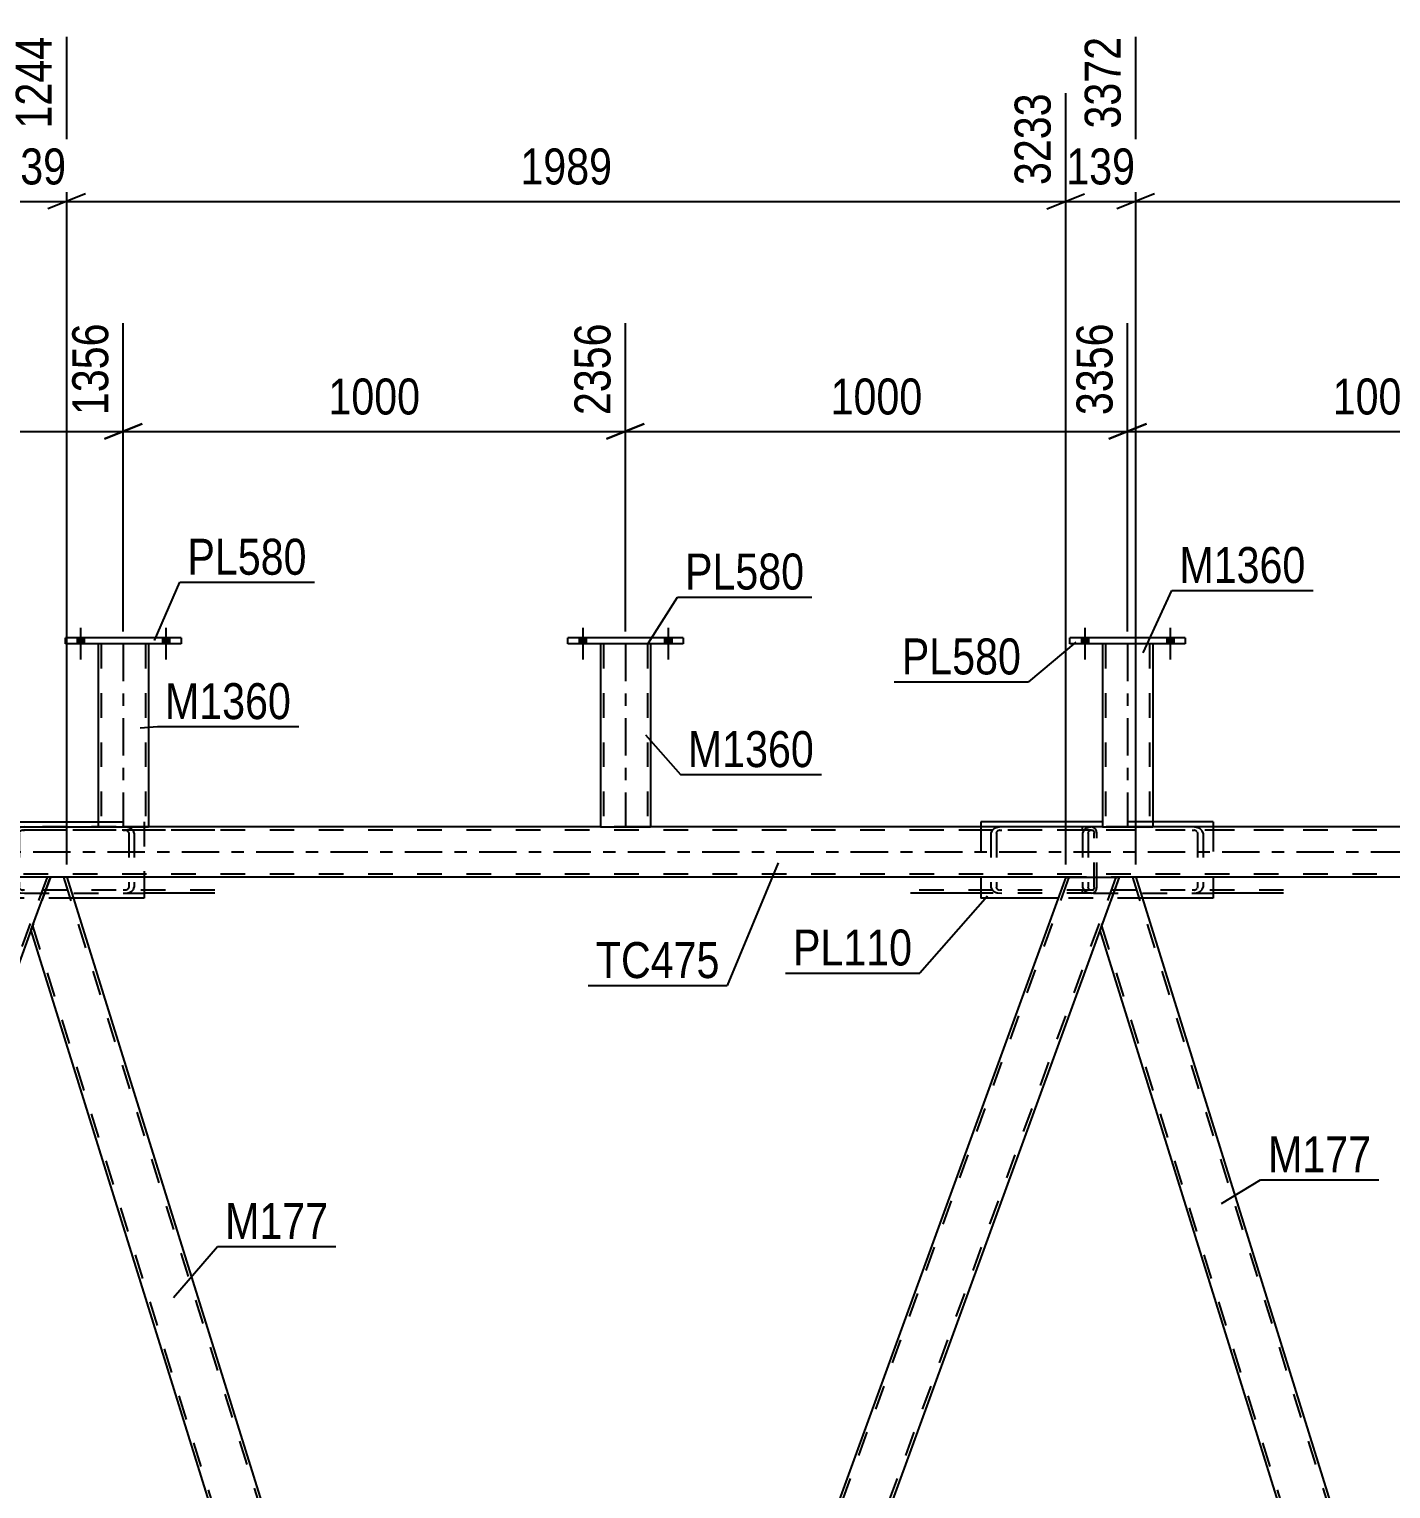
# Model space of a CAD drawing. Header units: millimetres. Extents: x -858 to 331, y -869 to -28.
# Drawn here: x -734.6 to -626.1, y -734.1 to -617.9 of the extents above; entities that cross this region are included whole.
import ezdxf

# ---------------------------------------------------------------- set-up
doc = ezdxf.new("R2010")
doc.units = ezdxf.units.MM
doc.linetypes.add('DXK_LINE_DOT2', pattern=[3.9198, 1.9599, -1.9599])
doc.linetypes.add('DXK_LINE_DOT3', pattern=[5.9187, 2.979, -0.9799, 0.9799, -0.9799])
doc.styles.add('Arial Narrow', font='ARIALN.TTF', dxfattribs={"height": 0.2})

# ---------------------------------------------------------------- blocks, each defined once
blk = doc.blocks.new('Part-570393797-8267 - 8170')
at = {"color": 7, "linetype": 'DXK_LINE_DOT2'}
for p, q in [((-651.76, -685.41), (-695.88, -806.63)), ((-648.02, -685.41), (-692.14, -806.63)), ((-647.76, -685.41), (-649.31, -689.66))]:
    blk.add_line(p, q, dxfattribs=at)
at = {"color": 2, "linetype": 'Continuous'}
for p, q in [((-652.02, -685.41), (-694.87, -803.16)), ((-652.02, -685.41), (-647.76, -685.41)), ((-649.31, -689.66), (-691.88, -806.63))]:
    blk.add_line(p, q, dxfattribs=at)
blk = doc.blocks.new('Part-570393797-8196 - 8170')
at = {"color": 2, "linetype": 'Continuous'}
for p, q in [((-722.48, -666.35), (-731.68, -666.35)), ((-731.68, -666.83), (-731.68, -666.35)), ((-722.48, -666.83), (-731.68, -666.83)), ((-722.48, -666.35), (-722.48, -666.83))]:
    blk.add_line(p, q, dxfattribs=at)
blk = doc.blocks.new('Part-570393797-8219 - 8170')
at = {"color": 2, "linetype": 'Continuous'}
for p, q in [((-689.08, -666.83), (-689.08, -681.41)), ((-685.08, -666.83), (-685.08, -681.41)), ((-689.08, -681.41), (-685.08, -681.41))]:
    blk.add_line(p, q, dxfattribs=at)
at = {"color": 7, "linetype": 'DXK_LINE_DOT2'}
for p, q in [((-685.08, -666.83), (-689.08, -666.83)), ((-689.08, -666.83), (-689.05, -666.83)), ((-688.84, -666.83), (-688.84, -681.41)), ((-685.32, -666.83), (-685.32, -681.41)), ((-685.38, -681.41), (-685.34, -681.41)), ((-685.34, -681.41), (-685.38, -681.41)), ((-685.32, -681.41), (-685.34, -681.41)), ((-685.34, -681.41), (-685.32, -681.41))]:
    blk.add_line(p, q, dxfattribs=at)
at = {"color": 7, "linetype": 'DXK_LINE_DOT3'}
blk.add_line((-687.08, -666.83), (-687.08, -681.41), dxfattribs=at)
blk = doc.blocks.new('Part-570393797-8225 - 8170')
at = {"color": 2, "linetype": 'Continuous'}
for p, q in [((-682.48, -666.35), (-691.68, -666.35)), ((-691.68, -666.83), (-691.68, -666.35)), ((-682.48, -666.83), (-691.68, -666.83)), ((-682.48, -666.35), (-682.48, -666.83))]:
    blk.add_line(p, q, dxfattribs=at)
blk = doc.blocks.new('Part-570393797-8231 - 8170')
at = {"color": 2, "linetype": 'Continuous'}
for p, q in [((-649.09, -666.83), (-649.09, -681.41)), ((-645.09, -666.83), (-645.09, -681.41)), ((-649.09, -681.41), (-645.09, -681.41))]:
    blk.add_line(p, q, dxfattribs=at)
at = {"color": 7, "linetype": 'DXK_LINE_DOT2'}
for p, q in [((-645.09, -666.83), (-649.09, -666.83)), ((-649.09, -666.83), (-649.05, -666.83)), ((-648.85, -666.83), (-648.85, -681.41)), ((-645.33, -666.83), (-645.33, -681.41)), ((-645.39, -681.41), (-645.35, -681.41)), ((-645.35, -681.41), (-645.39, -681.41)), ((-645.33, -681.41), (-645.35, -681.41)), ((-645.35, -681.41), (-645.33, -681.41))]:
    blk.add_line(p, q, dxfattribs=at)
at = {"color": 7, "linetype": 'DXK_LINE_DOT3'}
blk.add_line((-647.09, -666.83), (-647.09, -681.41), dxfattribs=at)
blk = doc.blocks.new('Part-570393797-8304 - 8170')
at = {"color": 2, "linetype": 'Continuous'}
for p, q in [((-642.49, -666.35), (-651.69, -666.35)), ((-651.69, -666.83), (-651.69, -666.35)), ((-642.49, -666.83), (-651.69, -666.83)), ((-642.49, -666.35), (-642.49, -666.83))]:
    blk.add_line(p, q, dxfattribs=at)
blk = doc.blocks.new('Part-570393797-8251 - 8170')
at = {"color": 7, "linetype": 'DXK_LINE_DOT2'}
for p, q in [((-733.15, -685.41), (-777.27, -806.63)), ((-732.89, -685.41), (-734.44, -689.66)), ((-732.93, -685.41), (-732.89, -685.41))]:
    blk.add_line(p, q, dxfattribs=at)
at = {"color": 2, "linetype": 'Continuous'}
for p, q in [((-732.89, -685.41), (-736.64, -685.41)), ((-734.44, -689.66), (-777.01, -806.63))]:
    blk.add_line(p, q, dxfattribs=at)
blk = doc.blocks.new('Part-570393797-8296 - 8170')
at = {"color": 2, "linetype": 'Continuous'}
for p, q in [((-729.08, -666.83), (-729.08, -681.41)), ((-725.08, -666.83), (-725.08, -681.41)), ((-729.08, -681.41), (-725.08, -681.41))]:
    blk.add_line(p, q, dxfattribs=at)
at = {"color": 7, "linetype": 'DXK_LINE_DOT2'}
for p, q in [((-725.08, -666.83), (-729.08, -666.83)), ((-729.08, -666.83), (-729.05, -666.83)), ((-728.84, -666.83), (-728.84, -681.41)), ((-725.32, -666.83), (-725.32, -681.41)), ((-725.34, -681.41), (-725.38, -681.41)), ((-725.38, -681.41), (-725.34, -681.41)), ((-725.34, -681.41), (-725.32, -681.41)), ((-725.32, -681.41), (-725.34, -681.41))]:
    blk.add_line(p, q, dxfattribs=at)
at = {"color": 7, "linetype": 'DXK_LINE_DOT3'}
blk.add_line((-727.08, -666.83), (-727.08, -681.41), dxfattribs=at)
blk = doc.blocks.new('Part-570393797-8384 - 8170')
at = {"color": 2, "linetype": 'Continuous'}
for p, q in [((-734.44, -689.66), (-732.89, -685.41)), ((-731.58, -685.41), (-732.89, -685.41)), ((-731.58, -685.41), (-694.87, -803.16)), ((-734.44, -689.66), (-697.98, -806.63))]:
    blk.add_line(p, q, dxfattribs=at)
at = {"color": 7, "linetype": 'DXK_LINE_DOT2'}
for p, q in [((-731.83, -685.41), (-695.01, -803.53)), ((-734.31, -689.29), (-697.73, -806.63))]:
    blk.add_line(p, q, dxfattribs=at)
blk = doc.blocks.new('Part-570393797-8469 - 8170')
at = {"color": 2, "linetype": 'Continuous'}
for p, q in [((-647.76, -685.41), (-649.31, -689.66)), ((-646.44, -685.41), (-647.76, -685.41)), ((-646.44, -685.41), (-609.74, -803.16)), ((-649.31, -689.66), (-612.85, -806.63))]:
    blk.add_line(p, q, dxfattribs=at)
at = {"color": 7, "linetype": 'DXK_LINE_DOT2'}
for p, q in [((-646.69, -685.41), (-609.88, -803.53)), ((-649.17, -689.29), (-612.6, -806.63))]:
    blk.add_line(p, q, dxfattribs=at)
blk = doc.blocks.new('Part-570393797-8575 - 8170')
at = {"color": 2, "linetype": 'Continuous'}
for p, q in [((-658.78, -681.01), (-658.78, -681.41)), ((-649.09, -681.01), (-658.78, -681.01)), ((-640.27, -681.01), (-645.09, -681.01)), ((-640.27, -681.01), (-640.27, -681.41)), ((-658.78, -685.41), (-658.78, -687.09)), ((-640.27, -685.41), (-640.27, -687.09)), ((-652.63, -687.09), (-658.78, -687.09)), ((-640.27, -687.09), (-645.92, -687.09))]:
    blk.add_line(p, q, dxfattribs=at)
at = {"color": 7, "linetype": 'DXK_LINE_DOT2'}
for p, q in [((-645.09, -681.01), (-649.09, -681.01)), ((-658.78, -681.41), (-658.78, -685.41)), ((-640.27, -681.41), (-640.27, -685.41)), ((-645.92, -687.09), (-652.63, -687.09))]:
    blk.add_line(p, q, dxfattribs=at)
blk = doc.blocks.new('Part-570393797-8580 - 8170')
at = {"color": 2, "linetype": 'Continuous'}
for p, q in [((-742.2, -681.01), (-742.2, -681.41)), ((-742.2, -681.01), (-729.08, -681.01)), ((-742.2, -685.41), (-742.2, -687.09)), ((-725.41, -685.41), (-725.41, -687.09)), ((-742.2, -687.09), (-737.76, -687.09)), ((-725.41, -687.09), (-731.05, -687.09))]:
    blk.add_line(p, q, dxfattribs=at)
at = {"color": 7, "linetype": 'DXK_LINE_DOT2'}
for p, q in [((-729.08, -681.01), (-725.41, -681.01)), ((-725.41, -681.01), (-725.41, -685.41)), ((-742.2, -681.41), (-742.2, -685.41)), ((-731.05, -687.09), (-737.76, -687.09))]:
    blk.add_line(p, q, dxfattribs=at)
blk = doc.blocks.new('Part-570393797-8615 - 8170')
at = {"color": 7, "linetype": 'DXK_LINE_DOT2'}
for p, q in [((-649.96, -681.41), (-664.39, -681.41)), ((-649.96, -681.65), (-664.39, -681.65)), ((-657.91, -681.71), (-657.98, -681.89)), ((-657.98, -681.89), (-657.98, -686.21)), ((-657.54, -681.89), (-657.51, -681.8)), ((-657.54, -681.89), (-657.54, -686.21)), ((-657.11, -681.41), (-657.44, -681.45)), ((-657.27, -681.67), (-657.11, -681.65)), ((-650.68, -681.65), (-650.68, -681.41)), ((-649.8, -681.45), (-649.96, -681.41)), ((-649.96, -681.65), (-649.88, -681.67)), ((-649.88, -681.67), (-649.81, -681.72)), ((-649.81, -681.72), (-649.76, -681.8)), ((-649.65, -681.55), (-649.8, -681.45)), ((-649.76, -681.8), (-649.74, -681.89)), ((-649.74, -686.21), (-649.74, -681.89)), ((-649.56, -681.71), (-649.65, -681.55)), ((-649.53, -681.89), (-649.56, -681.71)), ((-649.53, -686.21), (-649.53, -681.89)), ((-649.96, -686.45), (-664.39, -686.45)), ((-649.96, -686.69), (-658.78, -686.69)), ((-657.98, -686.21), (-657.91, -686.39)), ((-657.51, -686.3), (-657.54, -686.21)), ((-657.44, -686.65), (-657.11, -686.69)), ((-657.11, -686.45), (-657.27, -686.43)), ((-650.68, -686.69), (-650.68, -686.45)), ((-649.88, -686.43), (-649.96, -686.45)), ((-649.96, -686.69), (-649.8, -686.65)), ((-649.81, -686.38), (-649.88, -686.43)), ((-649.76, -686.3), (-649.81, -686.38)), ((-649.8, -686.65), (-649.65, -686.55)), ((-649.74, -686.21), (-649.76, -686.3)), ((-649.65, -686.55), (-649.56, -686.39)), ((-649.56, -686.39), (-649.53, -686.21))]:
    blk.add_line(p, q, dxfattribs=at)
at = {"color": 2, "linetype": 'Continuous'}
blk.add_line((-658.78, -686.69), (-664.39, -686.69), dxfattribs=at)
at = {"color": 7, "linetype": 'DXK_LINE_DOT2'}
for centre, radius, start, end in [((-657.3, -682.25), 0.817, 99.5183, 138.064), ((-657.21, -682.07), 0.409, 99.5183, 138.064), ((-657.3, -685.85), 0.817, 221.9361, 260.4818), ((-657.21, -686.03), 0.409, 221.9361, 260.4818)]:
    blk.add_arc(centre, radius, start, end, dxfattribs=at)
blk = doc.blocks.new('Bolt-570393797-8616 - 8170')
at = {"linetype": 'Continuous'}
for points in [[(-730.2, -666.35), (-730.76, -666.35), (-730.76, -666.83), (-730.2, -666.83)], [(-730.2, -666.35), (-730.76, -666.35), (-730.76, -666.83), (-730.2, -666.83)], [(-723.4, -666.35), (-723.96, -666.35), (-723.96, -666.83), (-723.4, -666.83)], [(-723.4, -666.35), (-723.96, -666.35), (-723.96, -666.83), (-723.4, -666.83)]]:
    blk.add_hatch(color=1, dxfattribs=at).paths.add_polyline_path(points)
at = {"color": 1, "linetype": 'Continuous'}
for p, q in [((-730.48, -665.55), (-730.48, -668.07)), ((-730.48, -665.55), (-730.48, -668.07)), ((-723.68, -665.55), (-723.68, -668.07)), ((-723.68, -665.55), (-723.68, -668.07)), ((-730.76, -666.35), (-730.76, -666.83)), ((-730.76, -666.35), (-730.76, -666.83)), ((-730.2, -666.35), (-730.2, -666.83)), ((-730.2, -666.35), (-730.2, -666.83)), ((-723.96, -666.35), (-723.96, -666.83)), ((-723.96, -666.35), (-723.96, -666.83)), ((-723.4, -666.35), (-723.4, -666.83)), ((-723.4, -666.35), (-723.4, -666.83))]:
    blk.add_line(p, q, dxfattribs=at)
blk = doc.blocks.new('Part-570393797-8630 - 8170')
at = {"color": 7, "linetype": 'DXK_LINE_DOT2'}
for p, q in [((-109.81, -681.65), (-781.34, -681.65)), ((-109.81, -681.41), (-729.08, -681.41)), ((-725.08, -681.41), (-729.08, -681.41)), ((-685.08, -681.41), (-689.08, -681.41)), ((-645.09, -681.41), (-649.09, -681.41)), ((-109.81, -685.17), (-781.34, -685.17)), ((-731.58, -685.41), (-737.15, -685.41)), ((-646.44, -685.41), (-652.02, -685.41))]:
    blk.add_line(p, q, dxfattribs=at)
at = {"color": 2, "linetype": 'Continuous'}
for p, q in [((-765.09, -681.41), (-729.08, -681.41)), ((-689.08, -681.41), (-725.08, -681.41)), ((-649.09, -681.41), (-685.08, -681.41)), ((-609.09, -681.41), (-645.09, -681.41)), ((-652.02, -685.41), (-731.58, -685.41)), ((-566.88, -685.41), (-646.44, -685.41))]:
    blk.add_line(p, q, dxfattribs=at)
at = {"color": 7, "linetype": 'DXK_LINE_DOT3'}
blk.add_line((-109.81, -683.41), (-781.34, -683.41), dxfattribs=at)
blk = doc.blocks.new('Part-570393797-8642 - 8170')
at = {"color": 7, "linetype": 'DXK_LINE_DOT2'}
for p, q in [((-650.61, -681.71), (-650.68, -681.89)), ((-650.68, -681.89), (-650.68, -686.21)), ((-650.24, -681.89), (-650.21, -681.8)), ((-650.24, -681.89), (-650.24, -686.21)), ((-649.81, -681.41), (-650.14, -681.45)), ((-649.97, -681.67), (-649.81, -681.65)), ((-634.66, -681.41), (-649.81, -681.41)), ((-634.66, -681.65), (-649.81, -681.65)), ((-641.61, -681.45), (-641.95, -681.41)), ((-641.95, -681.65), (-641.78, -681.67)), ((-641.54, -681.8), (-641.51, -681.89)), ((-641.51, -681.89), (-641.51, -686.21)), ((-641.07, -681.89), (-641.14, -681.71)), ((-641.07, -681.89), (-641.07, -686.21)), ((-650.68, -686.21), (-650.61, -686.39)), ((-650.21, -686.3), (-650.24, -686.21)), ((-650.14, -686.65), (-649.81, -686.69)), ((-649.81, -686.45), (-649.97, -686.43)), ((-634.66, -686.45), (-649.81, -686.45)), ((-649.81, -686.69), (-640.27, -686.69)), ((-641.78, -686.43), (-641.95, -686.45)), ((-641.95, -686.69), (-641.61, -686.65)), ((-641.51, -686.21), (-641.54, -686.3)), ((-641.14, -686.39), (-641.07, -686.21))]:
    blk.add_line(p, q, dxfattribs=at)
at = {"color": 2, "linetype": 'Continuous'}
blk.add_line((-634.66, -686.69), (-640.27, -686.69), dxfattribs=at)
at = {"color": 7, "linetype": 'DXK_LINE_DOT2'}
for centre, radius, start, end in [((-650.01, -682.25), 0.817, 99.5183, 138.064), ((-649.91, -682.07), 0.409, 99.5183, 138.064), ((-641.85, -682.07), 0.409, 41.9361, 80.4818), ((-641.75, -682.25), 0.817, 41.9361, 80.4818), ((-650.01, -685.85), 0.817, 221.9361, 260.4818), ((-649.91, -686.03), 0.409, 221.9361, 260.4818), ((-641.85, -686.03), 0.409, 279.5183, 318.064), ((-641.75, -685.85), 0.817, 279.5183, 318.064)]:
    blk.add_arc(centre, radius, start, end, dxfattribs=at)
blk = doc.blocks.new('Bolt-570393797-8676 - 8170')
at = {"linetype": 'Continuous'}
for points in [[(-650.21, -666.35), (-650.77, -666.35), (-650.77, -666.83), (-650.21, -666.83)], [(-650.21, -666.35), (-650.77, -666.35), (-650.77, -666.83), (-650.21, -666.83)], [(-643.41, -666.35), (-643.97, -666.35), (-643.97, -666.83), (-643.41, -666.83)], [(-643.41, -666.35), (-643.97, -666.35), (-643.97, -666.83), (-643.41, -666.83)]]:
    blk.add_hatch(color=1, dxfattribs=at).paths.add_polyline_path(points)
at = {"color": 1, "linetype": 'Continuous'}
for p, q in [((-650.49, -665.55), (-650.49, -668.07)), ((-650.49, -665.55), (-650.49, -668.07)), ((-643.69, -665.55), (-643.69, -668.07)), ((-643.69, -665.55), (-643.69, -668.07)), ((-650.77, -666.35), (-650.77, -666.83)), ((-650.77, -666.35), (-650.77, -666.83)), ((-650.21, -666.35), (-650.21, -666.83)), ((-650.21, -666.35), (-650.21, -666.83)), ((-643.97, -666.35), (-643.97, -666.83)), ((-643.97, -666.35), (-643.97, -666.83)), ((-643.41, -666.35), (-643.41, -666.83)), ((-643.41, -666.35), (-643.41, -666.83))]:
    blk.add_line(p, q, dxfattribs=at)
blk = doc.blocks.new('Bolt-570393797-8690 - 8170')
at = {"linetype": 'Continuous'}
for points in [[(-690.2, -666.35), (-690.76, -666.35), (-690.76, -666.83), (-690.2, -666.83)], [(-690.2, -666.35), (-690.76, -666.35), (-690.76, -666.83), (-690.2, -666.83)], [(-683.4, -666.35), (-683.96, -666.35), (-683.96, -666.83), (-683.4, -666.83)], [(-683.4, -666.35), (-683.96, -666.35), (-683.96, -666.83), (-683.4, -666.83)]]:
    blk.add_hatch(color=1, dxfattribs=at).paths.add_polyline_path(points)
at = {"color": 1, "linetype": 'Continuous'}
for p, q in [((-690.48, -665.55), (-690.48, -668.07)), ((-690.48, -665.55), (-690.48, -668.07)), ((-683.68, -665.55), (-683.68, -668.07)), ((-683.68, -665.55), (-683.68, -668.07)), ((-690.76, -666.35), (-690.76, -666.83)), ((-690.76, -666.35), (-690.76, -666.83)), ((-690.2, -666.35), (-690.2, -666.83)), ((-690.2, -666.35), (-690.2, -666.83)), ((-683.96, -666.35), (-683.96, -666.83)), ((-683.96, -666.35), (-683.96, -666.83)), ((-683.4, -666.35), (-683.4, -666.83)), ((-683.4, -666.35), (-683.4, -666.83))]:
    blk.add_line(p, q, dxfattribs=at)
blk = doc.blocks.new('Part-570393797-8712 - 8170')
at = {"color": 7, "linetype": 'DXK_LINE_DOT2'}
for p, q in [((-735.75, -681.71), (-735.81, -681.89)), ((-735.81, -681.89), (-735.81, -686.21)), ((-735.38, -681.89), (-735.34, -681.8)), ((-735.38, -681.89), (-735.38, -686.21)), ((-734.94, -681.41), (-735.27, -681.45)), ((-735.11, -681.67), (-734.94, -681.65)), ((-719.8, -681.41), (-734.94, -681.41)), ((-719.8, -681.65), (-734.94, -681.65)), ((-726.75, -681.45), (-727.08, -681.41)), ((-727.08, -681.65), (-726.91, -681.67)), ((-726.68, -681.8), (-726.64, -681.89)), ((-726.64, -681.89), (-726.64, -686.21)), ((-726.21, -681.89), (-726.27, -681.71)), ((-726.21, -681.89), (-726.21, -686.21)), ((-735.81, -686.21), (-735.75, -686.39)), ((-735.34, -686.3), (-735.38, -686.21)), ((-735.27, -686.65), (-734.94, -686.69)), ((-734.94, -686.45), (-735.11, -686.43)), ((-719.8, -686.45), (-734.94, -686.45)), ((-734.94, -686.69), (-725.41, -686.69)), ((-726.91, -686.43), (-727.08, -686.45)), ((-727.08, -686.69), (-726.75, -686.65)), ((-726.64, -686.21), (-726.68, -686.3)), ((-726.27, -686.39), (-726.21, -686.21))]:
    blk.add_line(p, q, dxfattribs=at)
at = {"color": 2, "linetype": 'Continuous'}
blk.add_line((-719.8, -686.69), (-725.41, -686.69), dxfattribs=at)
at = {"color": 7, "linetype": 'DXK_LINE_DOT2'}
for centre, radius, start, end in [((-735.14, -682.25), 0.817, 99.5183, 138.064), ((-735.04, -682.07), 0.409, 99.5183, 138.064), ((-726.98, -682.07), 0.409, 41.9361, 80.4818), ((-726.88, -682.25), 0.817, 41.9361, 80.4818), ((-735.14, -685.85), 0.817, 221.9361, 260.4818), ((-735.04, -686.03), 0.409, 221.9361, 260.4818), ((-726.98, -686.03), 0.409, 279.5183, 318.064), ((-726.88, -685.85), 0.817, 279.5183, 318.064)]:
    blk.add_arc(centre, radius, start, end, dxfattribs=at)
blk = doc.blocks.new('StraightDimension-570393797-25429 - 8170')
at = {"color": 7, "linetype": 'Continuous'}
for p, q in [((-767.09, -665.83), (-767.09, -638.63)), ((-727.08, -665.83), (-727.08, -641.3)), ((-765.59, -649.31), (-768.59, -650.51)), ((-728.58, -650.51), (-725.58, -649.31)), ((-767.09, -649.91), (-727.08, -649.91))]:
    blk.add_line(p, q, dxfattribs=at)
at = {"color": 0}
blk.add_wipeout([(-742.83, -649.16), (-742.83, -644.96), (-751.34, -644.96), (-751.34, -649.16)], dxfattribs=at)
at = {"color": 3, "style": 'Arial Narrow'}
blk.add_text('1000', height=2.863, dxfattribs=at).set_placement((-750.74, -648.56))
at = {"color": 0, "linetype": 'Continuous'}
blk.add_wipeout([(-727.68, -640.7), (-731.88, -640.7), (-731.88, -649.21), (-727.68, -649.21)], dxfattribs=at)
at = {"color": 3, "linetype": 'Continuous', "style": 'Arial Narrow'}
blk.add_text('1356', height=2.863, rotation=90.0002, dxfattribs=at).set_placement((-728.28, -648.61))
blk = doc.blocks.new('StraightDimension-570393797-25427 - 8170')
at = {"color": 7, "linetype": 'Continuous'}
for p, q in [((-687.08, -665.83), (-687.08, -641.3)), ((-647.09, -665.83), (-647.09, -641.3)), ((-685.58, -649.31), (-688.58, -650.51)), ((-648.59, -650.51), (-645.59, -649.31)), ((-687.08, -649.91), (-647.09, -649.91))]:
    blk.add_line(p, q, dxfattribs=at)
at = {"color": 0}
blk.add_wipeout([(-662.83, -649.16), (-662.83, -644.96), (-671.34, -644.96), (-671.34, -649.16)], dxfattribs=at)
at = {"color": 3, "style": 'Arial Narrow'}
blk.add_text('1000', height=2.863, dxfattribs=at).set_placement((-670.74, -648.56))
at = {"color": 0, "linetype": 'Continuous'}
blk.add_wipeout([(-647.69, -640.7), (-651.89, -640.7), (-651.89, -649.21), (-647.69, -649.21)], dxfattribs=at)
at = {"color": 3, "linetype": 'Continuous', "style": 'Arial Narrow'}
blk.add_text('3356', height=2.863, rotation=90.0002, dxfattribs=at).set_placement((-648.29, -648.61))
blk = doc.blocks.new('StraightDimension-570393797-9286 - 8170')
at = {"color": 7, "linetype": 'Continuous'}
for p, q in [((-646.44, -684.41), (-646.44, -618.48)), ((-566.88, -684.41), (-566.88, -622.98)), ((-644.94, -630.99), (-647.94, -632.19)), ((-568.38, -632.19), (-565.38, -630.99)), ((-646.44, -631.59), (-566.88, -631.59))]:
    blk.add_line(p, q, dxfattribs=at)
at = {"color": 0}
blk.add_wipeout([(-602.41, -630.84), (-602.41, -626.64), (-610.92, -626.64), (-610.92, -630.84)], dxfattribs=at)
at = {"color": 3, "style": 'Arial Narrow'}
blk.add_text('1989', height=2.863, dxfattribs=at).set_placement((-610.32, -630.24))
at = {"color": 0, "linetype": 'Continuous'}
blk.add_wipeout([(-567.48, -622.38), (-571.68, -622.38), (-571.68, -630.89), (-567.48, -630.89)], dxfattribs=at)
at = {"color": 3, "linetype": 'Continuous', "style": 'Arial Narrow'}
blk.add_text('5361', height=2.863, rotation=90.0002, dxfattribs=at).set_placement((-568.08, -630.29))
blk = doc.blocks.new('StraightDimension-570393797-9287 - 8170')
at = {"color": 7, "linetype": 'Continuous'}
for p, q in [((-646.44, -684.41), (-646.44, -618.48)), ((-652.02, -684.41), (-652.02, -622.98)), ((-653.52, -632.19), (-650.52, -630.99)), ((-644.94, -630.99), (-647.94, -632.19)), ((-652.02, -631.59), (-646.44, -631.59))]:
    blk.add_line(p, q, dxfattribs=at)
at = {"color": 0}
blk.add_wipeout([(-645.89, -630.84), (-645.89, -626.64), (-652.57, -626.64), (-652.57, -630.84)], dxfattribs=at)
at = {"color": 3, "style": 'Arial Narrow'}
blk.add_text('139', height=2.863, dxfattribs=at).set_placement((-651.97, -630.24))
at = {"color": 0, "linetype": 'Continuous'}
blk.add_wipeout([(-647.04, -617.88), (-651.24, -617.88), (-651.24, -626.39), (-647.04, -626.39)], dxfattribs=at)
at = {"color": 3, "linetype": 'Continuous', "style": 'Arial Narrow'}
blk.add_text('3372', height=2.863, rotation=90.0002, dxfattribs=at).set_placement((-647.64, -625.79))
blk = doc.blocks.new('StraightDimension-570393797-9288 - 8170')
at = {"color": 7, "linetype": 'Continuous'}
for p, q in [((-731.58, -684.41), (-731.58, -618.48)), ((-652.02, -684.41), (-652.02, -622.98)), ((-730.08, -630.99), (-733.08, -632.19)), ((-653.52, -632.19), (-650.52, -630.99)), ((-731.58, -631.59), (-652.02, -631.59))]:
    blk.add_line(p, q, dxfattribs=at)
at = {"color": 0}
blk.add_wipeout([(-687.54, -630.84), (-687.54, -626.64), (-696.05, -626.64), (-696.05, -630.84)], dxfattribs=at)
at = {"color": 3, "style": 'Arial Narrow'}
blk.add_text('1989', height=2.863, dxfattribs=at).set_placement((-695.45, -630.24))
at = {"color": 0, "linetype": 'Continuous'}
blk.add_wipeout([(-652.62, -622.38), (-656.82, -622.38), (-656.82, -630.89), (-652.62, -630.89)], dxfattribs=at)
at = {"color": 3, "linetype": 'Continuous', "style": 'Arial Narrow'}
blk.add_text('3233', height=2.863, rotation=90.0002, dxfattribs=at).set_placement((-653.22, -630.29))
blk = doc.blocks.new('StraightDimension-570393797-9289 - 8170')
at = {"color": 7, "linetype": 'Continuous'}
for p, q in [((-731.58, -684.41), (-731.58, -618.48)), ((-737.15, -684.41), (-737.15, -622.98)), ((-738.65, -632.19), (-735.65, -630.99)), ((-730.08, -630.99), (-733.08, -632.19)), ((-737.15, -631.59), (-731.58, -631.59))]:
    blk.add_line(p, q, dxfattribs=at)
at = {"color": 0}
blk.add_wipeout([(-731.02, -630.84), (-731.02, -626.64), (-737.71, -626.64), (-737.71, -630.84)], dxfattribs=at)
at = {"color": 3, "style": 'Arial Narrow'}
blk.add_text('139', height=2.863, dxfattribs=at).set_placement((-737.11, -630.24))
at = {"color": 0, "linetype": 'Continuous'}
blk.add_wipeout([(-732.18, -617.88), (-736.38, -617.88), (-736.38, -626.39), (-732.18, -626.39)], dxfattribs=at)
at = {"color": 3, "linetype": 'Continuous', "style": 'Arial Narrow'}
blk.add_text('1244', height=2.863, rotation=90.0002, dxfattribs=at).set_placement((-732.78, -625.79))
blk = doc.blocks.new('StraightDimension-570393797-25426 - 8170')
at = {"color": 7, "linetype": 'Continuous'}
for p, q in [((-647.09, -665.83), (-647.09, -641.3)), ((-607.09, -665.83), (-607.09, -641.3)), ((-645.59, -649.31), (-648.59, -650.51)), ((-608.59, -650.51), (-605.59, -649.31)), ((-647.09, -649.91), (-607.09, -649.91))]:
    blk.add_line(p, q, dxfattribs=at)
at = {"color": 0}
blk.add_wipeout([(-622.83, -649.16), (-622.83, -644.96), (-631.35, -644.96), (-631.35, -649.16)], dxfattribs=at)
at = {"color": 3, "style": 'Arial Narrow'}
blk.add_text('1000', height=2.863, dxfattribs=at).set_placement((-630.75, -648.56))
at = {"color": 0, "linetype": 'Continuous'}
blk.add_wipeout([(-607.69, -640.7), (-611.89, -640.7), (-611.89, -649.21), (-607.69, -649.21)], dxfattribs=at)
at = {"color": 3, "linetype": 'Continuous', "style": 'Arial Narrow'}
blk.add_text('4356', height=2.863, rotation=90.0002, dxfattribs=at).set_placement((-608.29, -648.61))
blk = doc.blocks.new('StraightDimension-570393797-25428 - 8170')
at = {"color": 7, "linetype": 'Continuous'}
for p, q in [((-727.08, -665.83), (-727.08, -641.3)), ((-687.08, -665.83), (-687.08, -641.3)), ((-725.58, -649.31), (-728.58, -650.51)), ((-688.58, -650.51), (-685.58, -649.31)), ((-727.08, -649.91), (-687.08, -649.91))]:
    blk.add_line(p, q, dxfattribs=at)
at = {"color": 0}
blk.add_wipeout([(-702.83, -649.16), (-702.83, -644.96), (-711.34, -644.96), (-711.34, -649.16)], dxfattribs=at)
at = {"color": 3, "style": 'Arial Narrow'}
blk.add_text('1000', height=2.863, dxfattribs=at).set_placement((-710.74, -648.56))
at = {"color": 0, "linetype": 'Continuous'}
blk.add_wipeout([(-687.68, -640.7), (-691.88, -640.7), (-691.88, -649.21), (-687.68, -649.21)], dxfattribs=at)
at = {"color": 3, "linetype": 'Continuous', "style": 'Arial Narrow'}
blk.add_text('2356', height=2.863, rotation=90.0002, dxfattribs=at).set_placement((-688.28, -648.61))
blk = doc.blocks.new('Mark-570393797-8215 - 8170')
at = {"color": 30, "linetype": 'Continuous'}
for p, q in [((-685.48, -674.06), (-682.71, -677.24)), ((-682.71, -677.24), (-671.46, -677.24))]:
    blk.add_line(p, q, dxfattribs=at)
at = {"color": 0}
blk.add_wipeout([(-672.06, -676.64), (-672.06, -673.64), (-682.11, -673.64), (-682.11, -676.64)], dxfattribs=at)
blk.add_wipeout([(-672.06, -676.64), (-672.06, -673.64), (-682.11, -673.64), (-682.11, -676.64)], dxfattribs=at)
at = {"color": 3, "style": 'Arial Narrow'}
blk.add_text('M1360', height=2.863, dxfattribs=at).set_placement((-682.11, -676.64))
blk = doc.blocks.new('Mark-570393797-8192 - 8170')
at = {"color": 30, "linetype": 'Continuous'}
for p, q in [((-724.59, -666.55), (-722.57, -661.92)), ((-722.57, -661.92), (-711.86, -661.92))]:
    blk.add_line(p, q, dxfattribs=at)
at = {"color": 0}
blk.add_wipeout([(-712.46, -661.32), (-712.46, -658.32), (-721.97, -658.32), (-721.97, -661.32)], dxfattribs=at)
blk.add_wipeout([(-712.46, -661.32), (-712.46, -658.32), (-721.97, -658.32), (-721.97, -661.32)], dxfattribs=at)
at = {"color": 3, "style": 'Arial Narrow'}
blk.add_text('PL580', height=2.863, dxfattribs=at).set_placement((-721.97, -661.32))
blk = doc.blocks.new('Mark-570393797-8221 - 8170')
at = {"color": 30, "linetype": 'Continuous'}
for p, q in [((-685.25, -666.75), (-682.94, -663.1)), ((-682.94, -663.1), (-672.24, -663.1))]:
    blk.add_line(p, q, dxfattribs=at)
at = {"color": 0}
blk.add_wipeout([(-672.84, -662.5), (-672.84, -659.5), (-682.34, -659.5), (-682.34, -662.5)], dxfattribs=at)
blk.add_wipeout([(-672.84, -662.5), (-672.84, -659.5), (-682.34, -659.5), (-682.34, -662.5)], dxfattribs=at)
at = {"color": 3, "style": 'Arial Narrow'}
blk.add_text('PL580', height=2.863, dxfattribs=at).set_placement((-682.34, -662.5))
blk = doc.blocks.new('Mark-570393797-8227 - 8170')
at = {"color": 30, "linetype": 'Continuous'}
for p, q in [((-645.84, -667.54), (-643.56, -662.58)), ((-643.56, -662.58), (-632.31, -662.58))]:
    blk.add_line(p, q, dxfattribs=at)
at = {"color": 0}
blk.add_wipeout([(-632.91, -661.98), (-632.91, -658.98), (-642.96, -658.98), (-642.96, -661.98)], dxfattribs=at)
blk.add_wipeout([(-632.91, -661.98), (-632.91, -658.98), (-642.96, -658.98), (-642.96, -661.98)], dxfattribs=at)
at = {"color": 3, "style": 'Arial Narrow'}
blk.add_text('M1360', height=2.863, dxfattribs=at).set_placement((-642.96, -661.98))
blk = doc.blocks.new('Mark-570393797-8300 - 8170')
at = {"color": 30, "linetype": 'Continuous'}
for p in [(-651.22, -666.69), (-665.67, -669.86)]:
    blk.add_line(p, (-654.97, -669.86), dxfattribs=at)
at = {"color": 0}
blk.add_wipeout([(-655.57, -669.26), (-655.57, -666.26), (-665.07, -666.26), (-665.07, -669.26)], dxfattribs=at)
blk.add_wipeout([(-655.57, -669.26), (-655.57, -666.26), (-665.07, -666.26), (-665.07, -669.26)], dxfattribs=at)
at = {"color": 3, "style": 'Arial Narrow'}
blk.add_text('PL580', height=2.863, dxfattribs=at).set_placement((-665.07, -669.26))
blk = doc.blocks.new('Mark-570393797-8292 - 8170')
at = {"color": 30, "linetype": 'Continuous'}
for p, q in [((-725.73, -673.52), (-724.36, -673.42)), ((-724.36, -673.42), (-713.11, -673.42))]:
    blk.add_line(p, q, dxfattribs=at)
at = {"color": 0}
blk.add_wipeout([(-713.71, -672.82), (-713.71, -669.82), (-723.76, -669.82), (-723.76, -672.82)], dxfattribs=at)
blk.add_wipeout([(-713.71, -672.82), (-713.71, -669.82), (-723.76, -669.82), (-723.76, -672.82)], dxfattribs=at)
at = {"color": 3, "style": 'Arial Narrow'}
blk.add_text('M1360', height=2.863, dxfattribs=at).set_placement((-723.76, -672.82))
blk = doc.blocks.new('Mark-570393797-8380 - 8170')
at = {"color": 30, "linetype": 'Continuous'}
for p, q in [((-723.08, -718.89), (-719.57, -714.82)), ((-719.57, -714.82), (-710.15, -714.82))]:
    blk.add_line(p, q, dxfattribs=at)
at = {"color": 0}
blk.add_wipeout([(-710.75, -714.22), (-710.75, -711.22), (-718.97, -711.22), (-718.97, -714.22)], dxfattribs=at)
blk.add_wipeout([(-710.75, -714.22), (-710.75, -711.22), (-718.97, -711.22), (-718.97, -714.22)], dxfattribs=at)
at = {"color": 3, "style": 'Arial Narrow'}
blk.add_text('M177', height=2.863, dxfattribs=at).set_placement((-718.97, -714.22))
blk = doc.blocks.new('Mark-570393797-8465 - 8170')
at = {"color": 30, "linetype": 'Continuous'}
for p, q in [((-639.6, -711.38), (-636.5, -709.51)), ((-636.5, -709.51), (-627.08, -709.51))]:
    blk.add_line(p, q, dxfattribs=at)
at = {"color": 0}
blk.add_wipeout([(-627.68, -708.91), (-627.68, -705.91), (-635.9, -705.91), (-635.9, -708.91)], dxfattribs=at)
blk.add_wipeout([(-627.68, -708.91), (-627.68, -705.91), (-635.9, -705.91), (-635.9, -708.91)], dxfattribs=at)
at = {"color": 3, "style": 'Arial Narrow'}
blk.add_text('M177', height=2.863, dxfattribs=at).set_placement((-635.9, -708.91))
blk = doc.blocks.new('Mark-570393797-8571 - 8170')
at = {"color": 30, "linetype": 'Continuous'}
for p in [(-658.24, -686.92), (-674.34, -693.04)]:
    blk.add_line(p, (-663.64, -693.04), dxfattribs=at)
at = {"color": 0}
blk.add_wipeout([(-664.24, -692.44), (-664.24, -689.44), (-673.74, -689.44), (-673.74, -692.44)], dxfattribs=at)
blk.add_wipeout([(-664.24, -692.44), (-664.24, -689.44), (-673.74, -689.44), (-673.74, -692.44)], dxfattribs=at)
at = {"color": 3, "style": 'Arial Narrow'}
blk.add_text('PL110', height=2.863, dxfattribs=at).set_placement((-673.74, -692.44))
blk = doc.blocks.new('Mark-570393797-8626 - 8170')
at = {"color": 30, "linetype": 'Continuous'}
for p in [(-674.93, -684.27), (-690.04, -694.04)]:
    blk.add_line(p, (-678.98, -694.04), dxfattribs=at)
at = {"color": 0}
blk.add_wipeout([(-679.58, -693.44), (-679.58, -690.44), (-689.44, -690.44), (-689.44, -693.44)], dxfattribs=at)
blk.add_wipeout([(-679.58, -693.44), (-679.58, -690.44), (-689.44, -690.44), (-689.44, -693.44)], dxfattribs=at)
at = {"color": 3, "style": 'Arial Narrow'}
blk.add_text('TC475', height=2.863, dxfattribs=at).set_placement((-689.44, -693.44))

msp = doc.modelspace()

# ---------------------------------------------------------------- block references
for name in ['Bolt-570393797-8616 - 8170', 'Bolt-570393797-8690 - 8170', 'Bolt-570393797-8676 - 8170', 'Part-570393797-8196 - 8170', 'Part-570393797-8296 - 8170', 'Part-570393797-8225 - 8170', 'Part-570393797-8219 - 8170', 'Part-570393797-8304 - 8170', 'Part-570393797-8231 - 8170', 'Part-570393797-8580 - 8170', 'Part-570393797-8575 - 8170', 'Part-570393797-8630 - 8170', 'Part-570393797-8712 - 8170', 'Part-570393797-8615 - 8170', 'Part-570393797-8642 - 8170', 'Part-570393797-8251 - 8170', 'Part-570393797-8384 - 8170', 'Part-570393797-8267 - 8170', 'Part-570393797-8469 - 8170']:
    msp.add_blockref(name, (0, 0))

# ---------------------------------------------------------------- next in the draw order: block references
for name in ['StraightDimension-570393797-25429 - 8170', 'StraightDimension-570393797-25427 - 8170', 'Mark-570393797-8571 - 8170', 'Mark-570393797-8465 - 8170', 'Mark-570393797-8380 - 8170']:
    msp.add_blockref(name, (0, 0))

# ---------------------------------------------------------------- next in the draw order: block references
msp.add_blockref('StraightDimension-570393797-9286 - 8170', (0, 0))

# ---------------------------------------------------------------- next in the draw order: block references
msp.add_blockref('StraightDimension-570393797-9287 - 8170', (0, 0))

# ---------------------------------------------------------------- next in the draw order: block references
for name in ['StraightDimension-570393797-9288 - 8170', 'StraightDimension-570393797-25426 - 8170']:
    msp.add_blockref(name, (0, 0))

# ---------------------------------------------------------------- next in the draw order: block references
for name in ['StraightDimension-570393797-9289 - 8170', 'StraightDimension-570393797-25428 - 8170', 'Mark-570393797-8227 - 8170', 'Mark-570393797-8300 - 8170', 'Mark-570393797-8292 - 8170', 'Mark-570393797-8215 - 8170', 'Mark-570393797-8626 - 8170']:
    msp.add_blockref(name, (0, 0))

# ---------------------------------------------------------------- next in the draw order: block references
for name in ['Mark-570393797-8192 - 8170', 'Mark-570393797-8221 - 8170']:
    msp.add_blockref(name, (0, 0))

doc.saveas('drawing.dxf')
